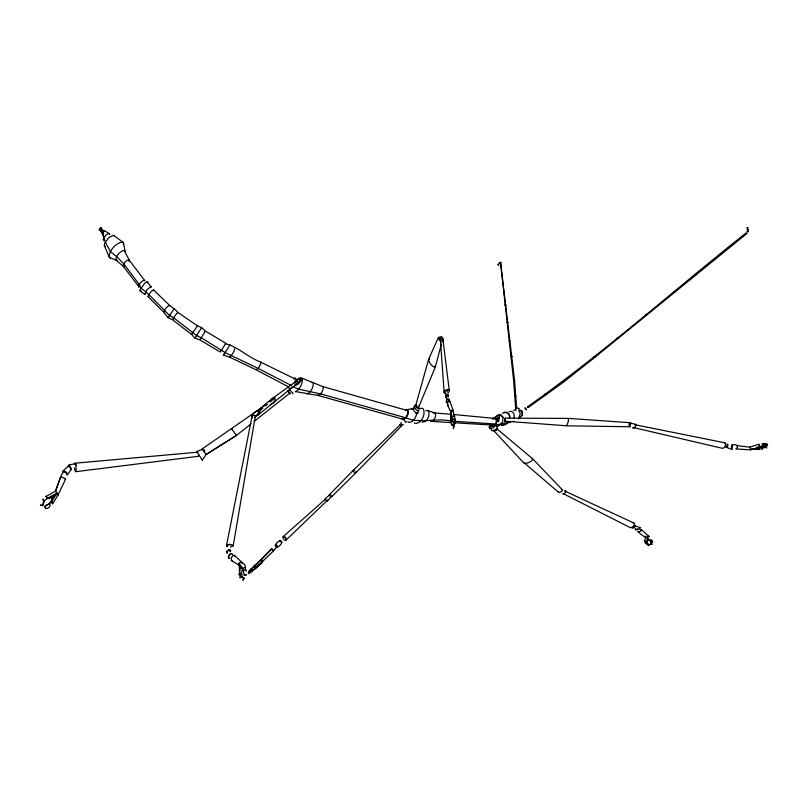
<?xml version="1.0" encoding="UTF-8"?>
<svg xmlns="http://www.w3.org/2000/svg" width="808" height="808" viewBox="0 0 808 808"><rect width="100%" height="100%" fill="white"/><g stroke="black" fill="none" stroke-linecap="round" stroke-linejoin="round"><path stroke-width="1.21" d="M445.713 393.951C439.704 390.759 452.834 386.315 448.268 392.9M444.147 392.597L440.471 340.693L441.885 338.855L442.956 339.562L449.268 390.486M123.584 244.683L123.109 242.36L113.463 235.229L108.696 237.744L104.646 243.41L104.333 245.602L109.535 257.651L117.534 260.6M442.956 339.562L442.471 340.855M125.179 252.025L123.594 243.289M139.168 287.103L123.301 266.276L115.706 259.873C116.17 255.53 119.988 251.227 124.25 250.268L129.24 260.247L129.017 261.55M452.965 425.493C449.006 426.755 450.874 403.778 452.995 411.454M504.909 420.625L504.97 421.513L505.374 418.089M562.742 493.446C563.378 496.425 568.004 489.365 564.58 490.81M515.847 410.666L513.605 380.416L500.516 262.146L514.565 380.376L516.655 408.181M500.95 262.519C498.92 263.267 500.506 261.843 500.172 262.651M501.455 423.139L500.465 424.392C510.929 420.211 506.98 425.523 501.414 425.291M505.071 418.978L504.596 421.13L566.852 425.806L629.816 426.755L630.765 423.857L630.594 422.746L568.63 418.392L505.01 418.16M528.159 407.545L527.584 406.767C603.738 353.025 673.236 290.607 746.279 232.825L747.087 233.33L594.658 357.489L563.095 382.487L528.129 407.586L527.654 406.788M637.876 531.3C639.441 533.189 646.38 539.916 649.036 536.34L641.431 529.715L640.027 529.614M635.31 528.947L635.553 529.482M509.383 418.251C510.444 415.12 507.565 411.242 504.192 412.858M509.555 418.291C511.1 413.999 506.04 410.04 502.495 413.241M440.219 337.35C436.926 335.886 438.906 340.895 440.976 341.016M652.521 544.067L650.682 544.279L650.804 541.087M451.379 412.141L450.783 411.019L453.49 423.836L454.702 423.917L455.116 419.796L453.197 411.181M174.235 308.868L169.579 305.363L153.53 289.86L151.51 291.062L148.349 295.284L148.096 296.677L163.913 312.403L168.064 317.625L172.649 319.837L191.456 334.35L195.001 338.188L199.717 339.794L220.17 351.975L221.756 349.945L225.796 343.249L205.303 331.007L201.687 327.634L197.445 325.826L177.821 312.373L174.255 308.656L168.064 317.625L168.65 317.11M438.37 337.512L428.654 359.237L415.696 405.555C415.07 407.303 419.221 409.505 418.231 406.757M446.521 400.465L447.339 402.515M448.905 400.637L448.814 399.213M243.511 577.841L242.885 580.306L244.198 578.094L240.501 576.215L239.592 573.165L240.299 567.367L239.077 563.267C241.895 559.954 246.814 566.034 245.238 568.67M301.061 379.114L300.96 378.164L299.536 378.659M767.6 444.521C753.561 444.188 771.196 442.168 766.812 445.915C761.954 442.976 750.662 453.955 749.743 447.167L758.742 444.279L759.247 444.865M453.44 426.442L453.49 428.594L454.106 424.654L451.672 424.483L454.197 426.493M558.267 491.597C558.641 493.587 562.792 491.527 562.358 489.83L532.825 458.944L497.758 429.523M645.178 543.249L647.208 544.188L646.966 542.612L649.38 545.127L647.208 544.188L646.602 542.39L647.309 537.381L648.127 539.855L646.602 542.39L644.542 541.653L645.713 536.068M275.942 544.986L276.538 544.945M400.364 424.584L353.177 470.418L329.28 494.86L330.482 496.556L331.522 496.445M272.256 549.016L271.538 548.935L271.872 549.763L273.548 550.844L277.538 545.895M493.718 430.169L494.92 430.644L496.698 429.422M230.401 547.067L233.189 545.855L255.379 415.878L254.722 415.272L252.086 416.1L226.422 545.935L227.21 546.784M644.542 541.653L645.026 541.077M147.45 282.729L147.026 281.639L144.662 283.315L140.026 289.961L140.067 290.971L145.046 294.536M151.177 287.274L147.42 281.699M153.54 290.607L153.53 289.86M449.43 401.142C450.238 396.162 443.541 401.536 447.279 403.121M497.587 419.15L498.152 417.231L497.385 421.362M288.486 386.8L256.429 369.963L229.674 357.136L223.463 355.136L223.786 354.328M495.344 425.281C495.153 427.422 488.456 430.603 489.305 427.392M104.575 231.431L104.222 230.947L103 232.441L103.889 237.693L105.303 242.006L110.444 251.652L116.645 256.57L123.725 263.782L139.239 284.446L140.976 287.961L148.793 294.486L169.306 315.221L173.7 317.847L196.798 335.694L201.232 337.724L225.371 352.722L258.055 368.327L291.536 385.598M197.404 326.008L191.456 334.35L191.981 333.845M650.682 544.279L650.561 541.168L647.309 537.381M416.867 413.06C416.059 416.999 413.454 422.685 408.727 422.342L407.889 421.736M256.479 369.276C257.449 370.458 260.923 364.297 261.146 362.226C248.844 358.015 237.289 346.208 225.311 343.754M731.866 445.642L732.139 444.915L731.886 449.44L725.968 447.117M52.025 503.273L52.631 503.788L57.792 495.526L57.015 493.122L51.843 501.374L49.359 503.738C52.692 506.767 44.046 511.323 44.895 506.101L48.621 504.121L51.106 501.768L52.197 497.375L57.015 493.122L55.489 491.113L45.894 496.577M52.631 503.788L51.843 501.374L52.934 496.981L46.712 498.597L46.43 498.011M45.622 508.676L45.268 505.909L49.359 503.738L48.621 504.121L48.934 504.687M74.356 464.024L74.669 463.236L197.849 452.177M441.35 344.218L435.31 367.044L418.423 407.788M43.167 500.304L42.905 499.021L44.43 501.051L42.642 505.626L40.4 504.99L42.42 505.747L43.693 501.445L47.45 498.193L45.925 496.173M496.264 422.725L496.173 418.968M499.182 417.403L499.556 416.524L498.597 421.857M758.742 444.279C762.136 448.783 750.198 449.066 751.147 449.692M513.646 418.342C515.534 415.231 513.211 409.828 509.141 411.636M524.21 462.792L558.328 492.163M55.459 491.506L60.681 476.791L63.62 471.155L66.923 472.417M63.62 471.155C64.287 471.781 68.427 474.417 66.812 474.781M195.082 337.966L201.535 327.785M57.196 495.021L57.792 495.526L65.569 479.164L65.185 478.639L60.681 476.791L55.439 491.234M295.819 382.154L296.092 381.336M295.112 382.689L295.799 378.306L294.9 377.871L293.435 378.871M442.986 342.057L443.036 338.148L441.4 336.653L439.835 339.168L440.885 342.733M296.102 380.073L294.779 382.911M100.626 229.24L99.293 229.785L100.626 229.24L103.444 233.603M99.96 228.422L101.242 227.806L99.96 228.422L103 232.441M71.579 468.67L68.306 466.044L63.024 471.074L63.691 472.276M447.268 392.153C448.733 388.365 443.127 391.022 445.491 393.183M447.996 396.314L448.137 394.738L447.107 394.233M68.306 466.044L68.528 466.62M229.866 551.359L229.997 549.743M631.987 527.432C631.513 530.099 638.441 524.624 633.725 525.634M257.328 414.837C264.095 406.717 250.995 411.686 251.944 417.958M450.783 411.019L451.319 422.109M503.172 417.13L502.485 422.311M454.752 417.069C455.156 414.171 451.228 418.494 451.369 415.474M455.116 419.796L454.52 418.675L452.692 419.625M241.956 563.348L242.026 562.449L234.472 555.429L233.31 555.318L231.482 557.399L231.209 560.378L238.926 565.145M446.662 399.95L447.44 398.799M109.666 234.663L109.433 233.633L108.403 233.502L106.01 235.017L103.475 238.582L103.283 239.966L103.939 240.552M177.598 312.959C177.548 311.807 171.973 319.847 173.134 319.413M295.102 382.659L295.95 381.447M200.02 339.138C199.808 340.299 205.757 330.937 204.848 331.543M518.807 418.12L520.231 413.494L518.635 410.02M294.668 382.436L297.132 379.457L299.616 379.083C300.889 381.689 297.495 385.911 294.688 385.032M300.424 380.558L300.829 379.81M269.781 401.566L272.346 398.455L296.344 381.164L297.889 381.346L297.001 383.719L257.328 415.514L255.53 416.07M254.096 566.751L271.639 548.854L254.227 566.509M252.571 570.579C253.126 566.125 247.894 571.054 248.288 573.205C250.45 571.882 267.791 560.742 261.024 559.863L271.538 548.935M260.701 560.298L253.863 566.287L255.419 567.913L255.439 566.499L254.278 565.974L251.015 568.953M415.696 405.555L416.635 405.252M731.412 447.733L732.008 445.713L731.381 445.561M75.235 463.651L69.023 464.974L69.074 466.559M226.422 545.935C227.927 544.34 231.926 543.956 233.189 545.855M448.056 397.273L448.531 394.748L446.774 394.375M519.211 418.17L522.251 415.292L522.372 413.787M51.419 502.334L52.399 499.708M491.446 429.351C490.143 433.169 500.122 428.018 496.476 426.725M568.317 418.716L568.357 421.483L566.782 425.594M202.495 449.228L196.617 451.531L202.384 460.207L206.06 454.51L236.542 435.35L251.137 423.796M259.004 411.292C260.964 409.565 259.004 415.312 257.328 415.514M74.417 467.903C76.215 477.457 77.043 465.055 74.669 463.236M258.924 411.959L259.732 410.828M67.347 474.902L70.902 469.963M294.981 382.406C298 377.75 299.455 384.083 295.385 384.81M296.546 380.487L299.293 377.952L301.323 378.417L300.596 381.426L297.849 383.962M245.996 571.175C247.622 569.165 244.107 569.519 243.38 570.721L244.157 574.993L245.268 575.407L246.541 574.508L244.157 574.993M635.29 528.796L635.452 529.826L637.239 529.816L640.663 527.796L634.068 525.533M453.46 421.614L451.238 421.19M494.425 418.069L497.799 415.13L500.586 414.959M495.991 423.261C495.092 425.17 492.203 427.099 490.537 424.947M501.758 422.938L499.314 425.392M508.161 421.685L507.02 423.139L510.888 421.493M726.533 446.794L727.372 444.562M253.439 567.246C239.562 582.487 260.822 564.509 262.388 561.671L254.853 568.448M276.134 546.592C277.205 549.309 283.467 542.36 281.477 541.37C280.174 538.593 274.417 544.834 275.427 545.754M280.467 540.613L280.831 541.239M75.7 471.7L198.485 456.278L198.677 454.55M227.573 545.057L227.361 546.016M277.134 547.359L275.195 545.158M230.401 551.632C232.381 548.329 223.766 551.248 227.2 552.733M330.522 494.183L324.988 498.869L325.846 500.011L327.341 501.202L331.997 495.708M446.46 394.617L445.703 396.142L446.511 397.415M628.725 425.069L629.705 423.402L629.048 422.998M401.182 425.331L401.526 425.917L356.035 472.65L331.553 496.819M324.806 499.748L283.053 536.724L283.285 539.249M253.429 570.327L252.51 570.64M261.459 561.984L262.388 561.671M284.093 540.087L285.699 540.441L327.139 500.627L327.392 501.162M243.38 570.721L242.622 568.216L239.077 563.267L238.582 565.085M239.077 563.267L239.592 573.165L238.754 574.579L239.431 575.033M285.699 540.441L285.466 537.916L283.053 536.724M230.038 553.874L228.714 555.884L228.977 557.894M262.196 561.853L273.639 550.763L273.488 550.187M234.36 348.692C235.875 348.834 231.31 356.49 229.624 356.894M254.985 417.584L258.53 412.726L258.449 410.706L256.671 411.413L271.589 399.081M329.28 494.86L330.058 494.94M492.688 418.726L499.435 414.868M507.04 422.736L504.465 424.513L501.859 424.735M401.485 425.957L400.627 425.432M255.419 567.913L258.54 565.287M253.863 566.287L256.984 563.661M259.934 410.514L262.741 408.161M265.539 405.818L267.408 404.263M270.215 401.919L274.882 398.011C276.043 400.728 272.973 404.273 270.205 404.444M493.405 425.574C491.405 428.038 486.052 427.695 491.315 425.301M254.055 421.483L290.042 392.991M518.564 418.827L522.21 415.049L522.13 411.141M736.866 445.592L749.814 447.178M241.37 574.337L242.531 568.196L240.299 567.367L242.622 568.216L245.602 567.388M242.269 577.387L241.824 573.993L239.592 573.165M446.774 394.284L445.4 396.576L446.43 398.213M228.613 549.824L226.897 552.026L227.533 553.359M265.105 405.273L201.889 449.127L206.151 454.52L236.542 435.35L236.279 434.734M500.465 424.392L495.082 424.574C498.334 422.493 496.344 415.888 492.405 418.675M230.038 344.814L223.463 355.136M637.643 528.856L635.815 529.533M399.546 424.665L401.121 425.877M403.566 419.695L406.131 422.301L405.98 421.564M490.446 426.341L492.032 425.422M522.251 415.292L521.715 415.484M634.512 424.695C637.835 422.968 634.209 429.826 632.583 427.947M411.686 409.353L414.201 408.171L405.454 410.111M454.702 423.917L453.49 423.836M227.896 544.794L229.644 544.188L230.734 544.845M272.346 398.455L274.882 398.011M649.299 544.632L647.986 545.622L649.38 545.127M493.153 418.999L495.89 418.756M513.656 410.474L514.969 409.767M499.677 425.129L496.809 426.351M510.666 422.109L506.889 422.998M57.015 493.122L46.712 498.597L52.197 497.375M51.106 501.768L51.843 501.374M516.009 408.606L517.847 407.959L519.524 409.04M300.344 378.558L301.889 378.184L322.897 386.608L407.747 410.626L408.05 413.444L405.697 417.746L403.041 419.211L318.322 395.526L295.152 391.506L295.829 391.567C299.96 389.012 302.748 383.527 302.344 378.679L301.889 378.184M102.424 234.734L102.364 233.593L103.656 233.249M164.66 312.201C162.469 311.767 167.791 305.06 169.68 305.626M311.464 382.447L313.282 382.568C313.676 386.881 311.151 391.769 307.444 394.001L306.434 393.486M724.554 443.117C727.402 442.744 724.564 448.4 722.554 448.349L633.28 427.513M148.844 296.506L148.096 296.677M756.318 447.238L758.601 447.733L765.317 446.501L766.762 447.895L765.509 447.309L758.975 449.349L750.632 449.369M141.097 290.749L140.067 290.971M327.008 500.748L326.2 500.617M497.476 416.09L495.89 416.797M232.361 560.5L231.512 560.601M632.906 527.664L634.533 526.624L634.613 525.543M419.817 408.515L422.332 408.262L423.261 408.919C425.907 414.302 421.503 423.503 415.201 423.473L414.282 422.806M425.735 410.716L427.674 410.514L435.189 413.09C436.704 416.15 434.159 421.332 430.583 421.301M433.219 412.858L451.5 414.312M454.833 422.806L493.304 425.129L495.425 423.988L454.621 421.311M498.465 425.776L496.112 425.968M229.714 558.48C225.543 558.712 231.684 550.803 232.643 554.742M260.923 362.277L295.829 379.316M296.213 384.184L295.506 384.224M736.048 448.834C739.451 446.37 736.351 443.339 731.816 445.218M65.569 479.164L65.014 479.134M124.27 266.367L123.301 266.276L123.099 265.337L124.301 262.903L126.593 260.57L129.038 259.873L144.895 280.79M727.523 443.986C728.856 444.43 726.998 448.288 725.917 447.258M651.046 542.663L652.672 542.219L652.551 541.431M414.241 407.555C411.575 408.838 415.534 413.605 417.867 413.423L418.18 411.524M63.024 471.074L64.004 471.438M561.297 489.587L562.358 489.83M429.442 358.994C426.361 360.469 434.946 370.387 435.199 365.751M431.25 421.382L451.106 422.584M450.914 421.069C435.906 417.615 420.019 424.109 405.697 417.746L320.776 393.951L298.718 389.133L292.9 386.648L291.294 388.274L289.729 388.143M736.179 448.925L751.147 449.945M519.958 410.151L521.554 410.555M322.422 386.577L323.22 386.951L323.311 388.436L322.129 391.819L319.382 395.304L318.322 395.526L317.867 394.556M512.646 421.402L513.888 421.493M493.304 425.129L492.032 424.796M453.995 414.544L495.294 418.483M407.222 410.565L407.747 410.626M230.805 553.5L231.371 553.712M69.023 464.974C70.225 465.418 71.993 471.205 70.286 469.741M433.977 412.636L434.654 412.716M406.283 409.868L407.586 410.363C409.201 413.746 406.515 419.504 402.566 419.534L401.616 418.403M422.16 422.241C427.028 422.271 430.452 415.181 428.402 411.019L427.674 410.514M151.157 286.375L147.006 289.749L144.703 294.496M647.572 535.815L649.036 536.34M650.814 539.603L652.349 540.532L650.561 541.168L648.127 539.855M763.247 445.925C759.712 442.43 769.105 443.127 766.812 445.915M633.906 523.16C636.441 524.402 632.24 528.169 630.25 527.584L563.974 494.031M650.561 543.491L651.076 543.582M240.34 578.084L239.683 577.316L240.501 576.215L244.198 578.094M236.542 435.35L231.472 428.705L232.33 429.442M635.906 424.927L725.342 442.905M755.541 448.612L759.48 449.672M630.725 423.17L635.633 424.261M638.179 531.957L640.744 531.199L641.431 529.715M532.351 458.833C533.553 461.166 526.816 463.721 524.271 463.459L494.587 431.502M416.504 404.555C412.726 405.121 421.029 411.171 418.17 406.03M415.655 405.121C411.878 404.929 416.231 411.353 418.716 410.817L419.029 408.919M354.449 470.428C350.319 469.731 357.025 475.185 355.874 471.529M144.703 280.406L143.016 280.649L140.572 282.669L138.814 285.285L138.764 286.951M196.617 451.531L197.607 452.561M401.212 422.665C399.374 422.382 403.374 426.26 403.344 424.685M109.535 257.651L110.504 258.035M105.373 246.531L104.333 245.602M123.109 242.36L122.149 241.946C115.564 243.37 109.676 250.046 109.029 256.742M564.933 491.133L634.351 523.231M500.243 414.908L501.586 415.423L502.859 417.332M277.296 546.38L275.993 545.137M497.304 428.614L496.627 430.169L493.536 431.048M109.433 233.633L104.555 230.866M252.429 416.605L252.086 416.1M731.886 449.44L731.654 447.854M281.386 542.542C283.244 543.239 278.336 538.855 280.629 541.784M525.685 409.575C528.048 410.828 524.352 405.808 524.897 408.495M415.736 412.969L417.069 413.757L417.281 413.09M448.066 405.767L447.592 402.717L448.551 401.283L449.713 401.121L453.268 410.424M284.961 536.896L285.557 537.482M403.041 419.211L402.505 418.241M521.503 412.181C524.372 414.181 519.999 408.232 521.099 411.625M501.273 415.393L502.586 417.352M249.43 571.65L250.207 572.468M629.816 426.755L629.634 426.079M400.414 425.23L399.889 424.432M288.658 387.598L287.86 386.83L288.143 387.426M289.638 392.637L288.103 390.648M441.38 337.441L439.956 337.209L439.552 339.643M101.252 228.088L103.525 231.098M99.334 229.583L102.364 233.593L103.889 237.693M285.739 537.704L286.093 538.34M440.714 341.208L440.471 340.693M289.032 388.759L292.89 393.506L292.597 392.91M287.517 390.698L290.022 393.789L289.587 393.011M418.211 407.394L418.696 408.161M204.899 451.238L203.899 449.45M205.646 453.48L206.151 454.52M758.783 448.056L758.975 449.349M75.72 464.095L76.346 465.499M114.14 235.522L114.494 236.189M761.944 447.945C760.873 445.774 762.55 450.783 762.388 448.965M234.472 555.429L234.734 556.359M447.521 405.091L450.702 411.777M202.091 459.449L202.384 460.207M327.089 499.718L327.23 500.223M450.248 401.798L450.43 402.919M765.317 446.501L765.509 447.309M673.953 291.678L674.599 292.385L673.973 291.637M695.536 274.114L696.173 274.811L695.557 274.074M497.071 419.544L497.193 418.928L497.071 419.544M545.107 394.203L545.713 394.961L545.178 394.142M503.536 291.991L504.384 292.062L503.536 291.991M505.04 305.05L505.909 305.111L505.04 305.05M507.05 322.432L507.929 322.503L507.05 322.432M509.181 340.915L510.07 341.087L509.222 340.825M510.959 356.368L511.888 356.439L510.959 356.368M513.615 380.316L514.565 380.376L513.615 380.316M514.777 395.849L515.736 395.92L514.777 395.849M498.94 263.216L499.637 263.671L498.98 263.176M498.667 265.064L497.95 264.66L498.667 265.064M748.42 230.785L747.461 230.947L748.42 230.785M746.986 227.957L747.935 227.937L746.986 227.957M747.299 229.765L748.238 229.755L747.299 229.765M594.031 356.732L594.658 357.489L594.031 356.732M617.312 337.774L617.938 338.532L617.352 337.764M562.479 381.719L563.095 382.487L562.479 381.719M646.036 314.393L646.653 315.14L646.077 314.383M748.137 231.714L747.208 231.472L748.137 231.714"/></g></svg>
